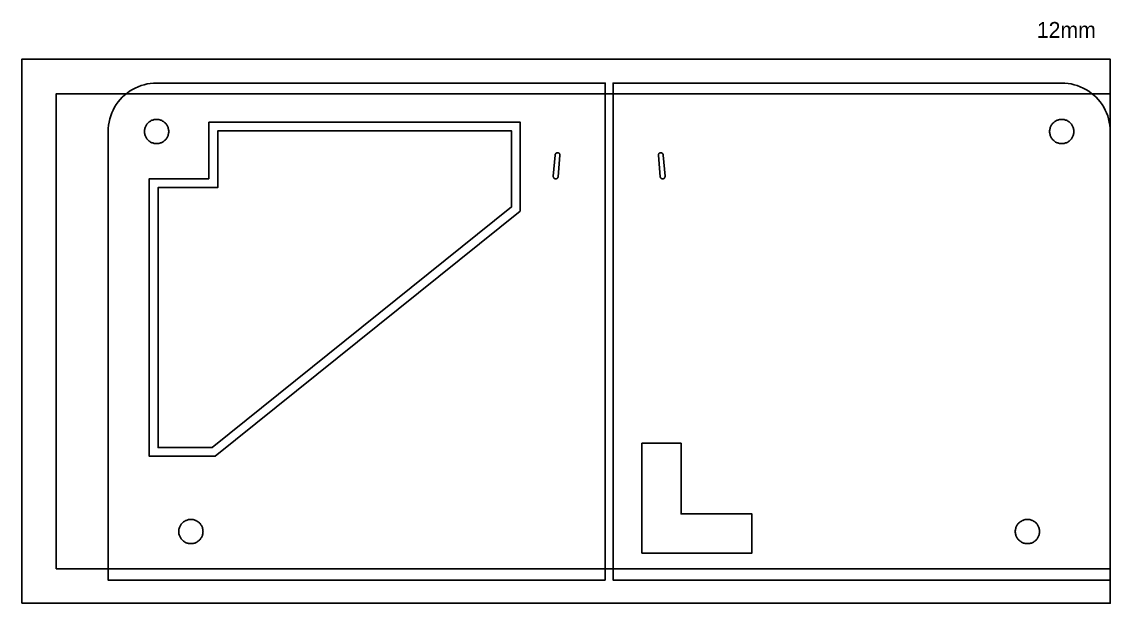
# Model space of a CAD drawing. Header units: millimetres. Extents: x 4195 to 11711, y -1512 to 5723.
# Drawn here: x 4195 to 6595, y 4441 to 5723 of the extents above; entities that cross this region are included whole.
import ezdxf

# ---------------------------------------------------------------- set-up
doc = ezdxf.new("R2010")
doc.units = ezdxf.units.MM

msp = doc.modelspace()

# ---------------------------------------------------------------- linework, layer by layer
for points in [[(4194.9, 4440.7), (6594.9, 4440.7), (6594.9, 5640.7), (4194.9, 5640.7)], [(5481.5, 4491.9), (5481.5, 5588.1), (4492.2, 5588.1), (4485.2, 5587.9), (4478.3, 5587.2), (4471.4, 5586.1), (4464.6, 5584.5), (4457.9, 5582.4), (4451.3, 5580), (4444.9, 5577.1), (4438.8, 5573.8), (4432.8, 5570.1), (4427.1, 5566), (4421.7, 5561.6), (4416.6, 5556.8), (4411.8, 5551.7), (4407.4, 5546.3), (4403.3, 5540.6), (4399.6, 5534.6), (4396.3, 5528.5), (4393.4, 5522.1), (4391, 5515.5), (4388.9, 5508.9), (4387.3, 5502), (4386.2, 5495.1), (4385.5, 5488.2), (4385.3, 5481.2), (4385.3, 4491.9), (4695.4, 4491.9), (5166.6, 4491.9)], [(6558.5, 5561.6), (6563.6, 5556.8), (6568.4, 5551.7), (6572.8, 5546.3), (6576.9, 5540.6), (6580.6, 5534.6), (6583.9, 5528.5), (6586.8, 5522.1), (6589.3, 5515.5), (6591.3, 5508.9), (6592.9, 5502), (6594, 5495.1), (6594.7, 5488.2), (6594.9, 5481.2), (6594.9, 4491.9), (6284.8, 4491.9), (5498.7, 4491.9), (5498.7, 5085.3), (5498.7, 5588.1), (6488, 5588.1), (6495, 5587.9), (6502, 5587.2), (6508.9, 5586.1), (6515.7, 5584.5), (6522.4, 5582.4), (6528.9, 5580), (6535.3, 5577.1), (6541.5, 5573.8), (6547.4, 5570.1), (6553.1, 5566)], [(4470, 5466.3), (4471, 5464.9), (4472.1, 5463.5), (4473.3, 5462.3), (4474.6, 5461.1), (4476, 5460), (4477.4, 5458.9), (4478.9, 5458), (4480.4, 5457.2), (4482, 5456.5), (4483.6, 5455.9), (4485.3, 5455.3), (4487, 5454.9), (4488.7, 5454.7), (4490.5, 5454.5), (4492.2, 5454.4), (4494, 5454.5), (4495.7, 5454.7), (4497.4, 5454.9), (4499.2, 5455.3), (4500.8, 5455.9), (4502.5, 5456.5), (4504.1, 5457.2), (4505.6, 5458), (4507.1, 5458.9), (4508.5, 5460), (4509.9, 5461.1), (4511.1, 5462.3), (4512.3, 5463.5), (4513.4, 5464.9), (4514.5, 5466.3), (4515.4, 5467.8), (4516.2, 5469.3), (4516.9, 5470.9), (4517.6, 5472.6), (4518.1, 5474.3), (4518.5, 5476), (4518.7, 5477.7), (4518.9, 5479.4), (4519, 5481.2), (4518.9, 5482.9), (4518.7, 5484.7), (4518.5, 5486.4), (4518.1, 5488.1), (4517.6, 5489.8), (4516.9, 5491.4), (4516.2, 5493), (4515.4, 5494.5), (4514.5, 5496), (4513.4, 5497.4), (4512.3, 5498.8), (4511.1, 5500.1), (4509.9, 5501.3), (4508.5, 5502.4), (4507.1, 5503.4), (4505.6, 5504.3), (4504.1, 5505.2), (4502.5, 5505.9), (4500.8, 5506.5), (4499.2, 5507), (4497.4, 5507.4), (4495.7, 5507.7), (4494, 5507.9), (4492.2, 5507.9), (4490.5, 5507.9), (4488.7, 5507.7), (4487, 5507.4), (4485.3, 5507), (4483.6, 5506.5), (4482, 5505.9), (4480.4, 5505.2), (4478.9, 5504.3), (4477.4, 5503.4), (4476, 5502.4), (4474.6, 5501.3), (4473.3, 5500.1), (4472.1, 5498.8), (4471, 5497.4), (4470, 5496), (4469.1, 5494.5), (4468.3, 5493), (4467.5, 5491.4), (4466.9, 5489.8), (4466.4, 5488.1), (4466, 5486.4), (4465.7, 5484.7), (4465.6, 5482.9), (4465.5, 5481.2), (4465.6, 5479.4), (4465.7, 5477.7), (4466, 5476), (4466.4, 5474.3), (4466.9, 5472.6), (4467.5, 5470.9), (4468.3, 5469.3), (4469.1, 5467.8)], [(4607.7, 5376.9), (4607.7, 5501.8), (5294.2, 5501.8), (5294.2, 5305.8), (4621.5, 4764.8), (4476.1, 4764.8), (4476.1, 5376.9)], [(6462.7, 5489.8), (6463.3, 5491.4), (6464, 5493), (6464.8, 5494.5), (6465.8, 5496), (6466.8, 5497.4), (6467.9, 5498.8), (6469.1, 5500.1), (6470.4, 5501.3), (6471.7, 5502.4), (6473.1, 5503.4), (6474.6, 5504.3), (6476.2, 5505.2), (6477.8, 5505.9), (6479.4, 5506.5), (6481.1, 5507), (6482.8, 5507.4), (6484.5, 5507.7), (6486.2, 5507.9), (6488, 5507.9), (6489.7, 5507.9), (6491.5, 5507.7), (6493.2, 5507.4), (6494.9, 5507), (6496.6, 5506.5), (6498.2, 5505.9), (6499.8, 5505.2), (6501.4, 5504.3), (6502.9, 5503.4), (6504.3, 5502.4), (6505.6, 5501.3), (6506.9, 5500.1), (6508.1, 5498.8), (6509.2, 5497.4), (6510.2, 5496), (6511.2, 5494.5), (6512, 5493), (6512.7, 5491.4), (6513.3, 5489.8), (6513.8, 5488.1), (6514.2, 5486.4), (6514.5, 5484.7), (6514.7, 5482.9), (6514.7, 5481.2), (6514.7, 5479.4), (6514.5, 5477.7), (6514.2, 5476), (6513.8, 5474.3), (6513.3, 5472.6), (6512.7, 5470.9), (6512, 5469.3), (6511.2, 5467.8), (6510.2, 5466.3), (6509.2, 5464.9), (6508.1, 5463.5), (6506.9, 5462.3), (6505.6, 5461.1), (6504.3, 5460), (6502.9, 5458.9), (6501.4, 5458), (6499.8, 5457.2), (6498.2, 5456.5), (6496.6, 5455.9), (6494.9, 5455.3), (6493.2, 5454.9), (6491.5, 5454.7), (6489.7, 5454.5), (6488, 5454.4), (6486.2, 5454.5), (6484.5, 5454.7), (6482.8, 5454.9), (6481.1, 5455.3), (6479.4, 5455.9), (6477.8, 5456.5), (6476.2, 5457.2), (6474.6, 5458), (6473.1, 5458.9), (6471.7, 5460), (6470.4, 5461.1), (6469.1, 5462.3), (6467.9, 5463.5), (6466.8, 5464.9), (6465.8, 5466.3), (6464.8, 5467.8), (6464, 5469.3), (6463.3, 5470.9), (6462.7, 5472.6), (6462.2, 5474.3), (6461.8, 5476), (6461.5, 5477.7), (6461.3, 5479.4), (6461.3, 5481.2), (6461.3, 5482.9), (6461.5, 5484.7), (6461.8, 5486.4), (6462.2, 5488.1)], [(4614.8, 4784.1), (5274.9, 5315), (5274.9, 5482.5), (4627, 5482.5), (4627, 5357.6), (4495.4, 5357.6), (4495.4, 4784.1)], [(5372.5, 5432.8), (5372.3, 5432.6), (5372, 5432.3), (5371.8, 5432), (5371.6, 5431.7), (5371.5, 5431.4), (5371.3, 5431.1), (5371.2, 5430.7), (5371.1, 5430.4), (5371, 5430), (5371, 5429.7), (5370.9, 5429.3), (5366.9, 5382.7), (5366.9, 5382.4), (5366.9, 5382), (5366.9, 5381.7), (5367, 5381.3), (5367, 5381), (5367.1, 5380.6), (5367.2, 5380.3), (5367.3, 5380), (5367.5, 5379.7), (5367.7, 5379.4), (5367.9, 5379.1), (5368.1, 5378.8), (5368.3, 5378.5), (5368.5, 5378.3), (5368.8, 5378), (5369.1, 5377.8), (5369.4, 5377.6), (5369.7, 5377.4), (5370, 5377.3), (5370.3, 5377.2), (5370.6, 5377), (5371, 5376.9), (5371.3, 5376.9), (5371.7, 5376.8), (5372, 5376.8), (5372.4, 5376.8), (5372.7, 5376.8), (5373, 5376.8), (5373.4, 5376.9), (5373.7, 5377), (5374.1, 5377.1), (5374.4, 5377.2), (5374.7, 5377.4), (5375, 5377.5), (5375.3, 5377.7), (5375.6, 5377.9), (5375.9, 5378.2), (5376.1, 5378.4), (5376.3, 5378.7), (5376.6, 5379), (5376.8, 5379.2), (5376.9, 5379.5), (5377.1, 5379.9), (5377.2, 5380.2), (5377.3, 5380.5), (5377.4, 5380.8), (5377.5, 5381.2), (5377.6, 5381.5), (5381.6, 5428.7), (5381.6, 5429.1), (5381.6, 5429.4), (5381.6, 5429.8), (5381.5, 5430.1), (5381.4, 5430.5), (5381.3, 5430.8), (5381.2, 5431.1), (5381, 5431.5), (5380.8, 5431.8), (5380.7, 5432.1), (5380.4, 5432.4), (5380.2, 5432.6), (5380, 5432.9), (5379.7, 5433.1), (5379.4, 5433.3), (5379.1, 5433.5), (5378.8, 5433.7), (5378.5, 5433.9), (5378.2, 5434), (5377.8, 5434.1), (5377.5, 5434.2), (5377.1, 5434.3), (5376.8, 5434.3), (5376.4, 5434.4), (5376, 5434.4), (5375.7, 5434.3), (5375.3, 5434.3), (5375, 5434.2), (5374.6, 5434.1), (5374.3, 5434), (5374, 5433.8), (5373.7, 5433.7), (5373.4, 5433.5), (5373.1, 5433.3), (5372.8, 5433.1)], [(5607.5, 5376.8), (5607.2, 5376.8), (5606.8, 5376.9), (5606.5, 5377), (5606.2, 5377.1), (5605.8, 5377.2), (5605.5, 5377.4), (5605.2, 5377.5), (5604.9, 5377.7), (5604.6, 5377.9), (5604.4, 5378.2), (5604.1, 5378.4), (5603.9, 5378.7), (5603.7, 5379), (5603.5, 5379.2), (5603.3, 5379.5), (5603.1, 5379.9), (5603, 5380.2), (5602.9, 5380.5), (5602.8, 5380.8), (5602.7, 5381.2), (5602.7, 5381.5), (5598.6, 5428.7), (5598.6, 5429.1), (5598.6, 5429.4), (5598.7, 5429.8), (5598.7, 5430.1), (5598.8, 5430.5), (5598.9, 5430.8), (5599.1, 5431.1), (5599.2, 5431.5), (5599.4, 5431.8), (5599.6, 5432.1), (5599.8, 5432.4), (5600, 5432.6), (5600.3, 5432.9), (5600.5, 5433.1), (5600.8, 5433.3), (5601.1, 5433.5), (5601.4, 5433.7), (5601.7, 5433.9), (5602.1, 5434), (5602.4, 5434.1), (5602.8, 5434.2), (5603.1, 5434.3), (5603.5, 5434.3), (5603.8, 5434.4), (5604.2, 5434.4), (5604.5, 5434.3), (5604.9, 5434.3), (5605.2, 5434.2), (5605.6, 5434.1), (5605.9, 5434), (5606.2, 5433.8), (5606.6, 5433.7), (5606.9, 5433.5), (5607.2, 5433.3), (5607.4, 5433.1), (5607.7, 5432.8), (5608, 5432.6), (5608.2, 5432.3), (5608.4, 5432), (5608.6, 5431.7), (5608.8, 5431.4), (5608.9, 5431.1), (5609, 5430.7), (5609.1, 5430.4), (5609.2, 5430), (5609.3, 5429.7), (5609.3, 5429.3), (5613.3, 5382.7), (5613.3, 5382.4), (5613.3, 5382), (5613.3, 5381.7), (5613.3, 5381.3), (5613.2, 5381), (5613.1, 5380.6), (5613, 5380.3), (5612.9, 5380), (5612.7, 5379.7), (5612.6, 5379.4), (5612.4, 5379.1), (5612.2, 5378.8), (5611.9, 5378.5), (5611.7, 5378.3), (5611.4, 5378), (5611.2, 5377.8), (5610.9, 5377.6), (5610.6, 5377.4), (5610.3, 5377.3), (5609.9, 5377.2), (5609.6, 5377), (5609.3, 5376.9), (5608.9, 5376.9), (5608.6, 5376.8), (5608.2, 5376.8), (5607.9, 5376.8)], [(5562.4, 4621.3), (5562.4, 4551.4), (5632.3, 4551.4), (5804.8, 4551.4), (5804.8, 4637.7), (5648.8, 4637.7), (5648.8, 4793.7), (5562.4, 4793.7)], [(4543.9, 4587), (4544.7, 4585.5), (4545.6, 4584), (4546.6, 4582.6), (4547.8, 4581.2), (4549, 4579.9), (4550.2, 4578.7), (4551.6, 4577.6), (4553, 4576.6), (4554.5, 4575.7), (4556, 4574.9), (4557.6, 4574.1), (4559.3, 4573.5), (4560.9, 4573), (4562.6, 4572.6), (4564.4, 4572.3), (4566.1, 4572.2), (4567.9, 4572.1), (4569.6, 4572.2), (4571.3, 4572.3), (4573.1, 4572.6), (4574.8, 4573), (4576.5, 4573.5), (4578.1, 4574.1), (4579.7, 4574.9), (4581.2, 4575.7), (4582.7, 4576.6), (4584.1, 4577.6), (4585.5, 4578.7), (4586.8, 4579.9), (4588, 4581.2), (4589.1, 4582.6), (4590.1, 4584), (4591, 4585.5), (4591.8, 4587), (4592.6, 4588.6), (4593.2, 4590.2), (4593.7, 4591.9), (4594.1, 4593.6), (4594.4, 4595.3), (4594.5, 4597.1), (4594.6, 4598.8), (4594.5, 4600.6), (4594.4, 4602.3), (4594.1, 4604), (4593.7, 4605.8), (4593.2, 4607.4), (4592.6, 4609.1), (4591.8, 4610.7), (4591, 4612.2), (4590.1, 4613.7), (4589.1, 4615.1), (4588, 4616.5), (4586.8, 4617.7), (4585.5, 4618.9), (4584.1, 4620), (4582.7, 4621.1), (4581.2, 4622), (4579.7, 4622.8), (4578.1, 4623.5), (4576.5, 4624.2), (4574.8, 4624.7), (4573.1, 4625.1), (4571.3, 4625.3), (4569.6, 4625.5), (4567.9, 4625.6), (4566.1, 4625.5), (4564.4, 4625.3), (4562.6, 4625.1), (4560.9, 4624.7), (4559.3, 4624.2), (4557.6, 4623.5), (4556, 4622.8), (4554.5, 4622), (4553, 4621.1), (4551.6, 4620), (4550.2, 4618.9), (4549, 4617.7), (4547.8, 4616.5), (4546.6, 4615.1), (4545.6, 4613.7), (4544.7, 4612.2), (4543.9, 4610.7), (4543.2, 4609.1), (4542.5, 4607.4), (4542, 4605.8), (4541.6, 4604), (4541.3, 4602.3), (4541.2, 4600.6), (4541.1, 4598.8), (4541.2, 4597.1), (4541.3, 4595.3), (4541.6, 4593.6), (4542, 4591.9), (4542.5, 4590.2), (4543.2, 4588.6)], [(6428.6, 4577.6), (6427.2, 4576.6), (6425.7, 4575.7), (6424.2, 4574.9), (6422.6, 4574.1), (6421, 4573.5), (6419.3, 4573), (6417.6, 4572.6), (6415.9, 4572.3), (6414.1, 4572.2), (6412.4, 4572.1), (6410.6, 4572.2), (6408.9, 4572.3), (6407.2, 4572.6), (6405.5, 4573), (6403.8, 4573.5), (6402.1, 4574.1), (6400.5, 4574.9), (6399, 4575.7), (6397.5, 4576.6), (6396.1, 4577.6), (6394.7, 4578.7), (6393.5, 4579.9), (6392.3, 4581.2), (6391.2, 4582.6), (6390.1, 4584), (6389.2, 4585.5), (6388.4, 4587), (6387.7, 4588.6), (6387.1, 4590.2), (6386.5, 4591.9), (6386.1, 4593.6), (6385.9, 4595.3), (6385.7, 4597.1), (6385.6, 4598.8), (6385.7, 4600.6), (6385.9, 4602.3), (6386.1, 4604), (6386.5, 4605.8), (6387.1, 4607.4), (6387.7, 4609.1), (6388.4, 4610.7), (6389.2, 4612.2), (6390.1, 4613.7), (6391.2, 4615.1), (6392.3, 4616.5), (6393.5, 4617.7), (6394.7, 4618.9), (6396.1, 4620), (6397.5, 4621.1), (6399, 4622), (6400.5, 4622.8), (6402.1, 4623.5), (6403.8, 4624.2), (6405.5, 4624.7), (6407.2, 4625.1), (6408.9, 4625.3), (6410.6, 4625.5), (6412.4, 4625.6), (6414.1, 4625.5), (6415.9, 4625.3), (6417.6, 4625.1), (6419.3, 4624.7), (6421, 4624.2), (6422.6, 4623.5), (6424.2, 4622.8), (6425.7, 4622), (6427.2, 4621.1), (6428.6, 4620), (6430, 4618.9), (6431.3, 4617.7), (6432.5, 4616.5), (6433.6, 4615.1), (6434.6, 4613.7), (6435.5, 4612.2), (6436.4, 4610.7), (6437.1, 4609.1), (6437.7, 4607.4), (6438.2, 4605.8), (6438.6, 4604), (6438.9, 4602.3), (6439.1, 4600.6), (6439.1, 4598.8), (6439.1, 4597.1), (6438.9, 4595.3), (6438.6, 4593.6), (6438.2, 4591.9), (6437.7, 4590.2), (6437.1, 4588.6), (6436.4, 4587), (6435.5, 4585.5), (6434.6, 4584), (6433.6, 4582.6), (6432.5, 4581.2), (6431.3, 4579.9), (6430, 4578.7)]]:
    msp.add_lwpolyline(points, close=True)
msp.add_lwpolyline([(6594.9, 5564.5), (4271.1, 5564.5), (4271.1, 4516.9), (6594.9, 4516.9)])

# ---------------------------------------------------------------- texts
at = {"insert": (6433.1, 5722.8), "char_height": 35, "attachment_point": 1}
msp.add_mtext_dynamic_manual_height_columns('12mm', width=602.787, gutter_width=17.5, heights=[0], dxfattribs=at)

doc.saveas('drawing.dxf')
